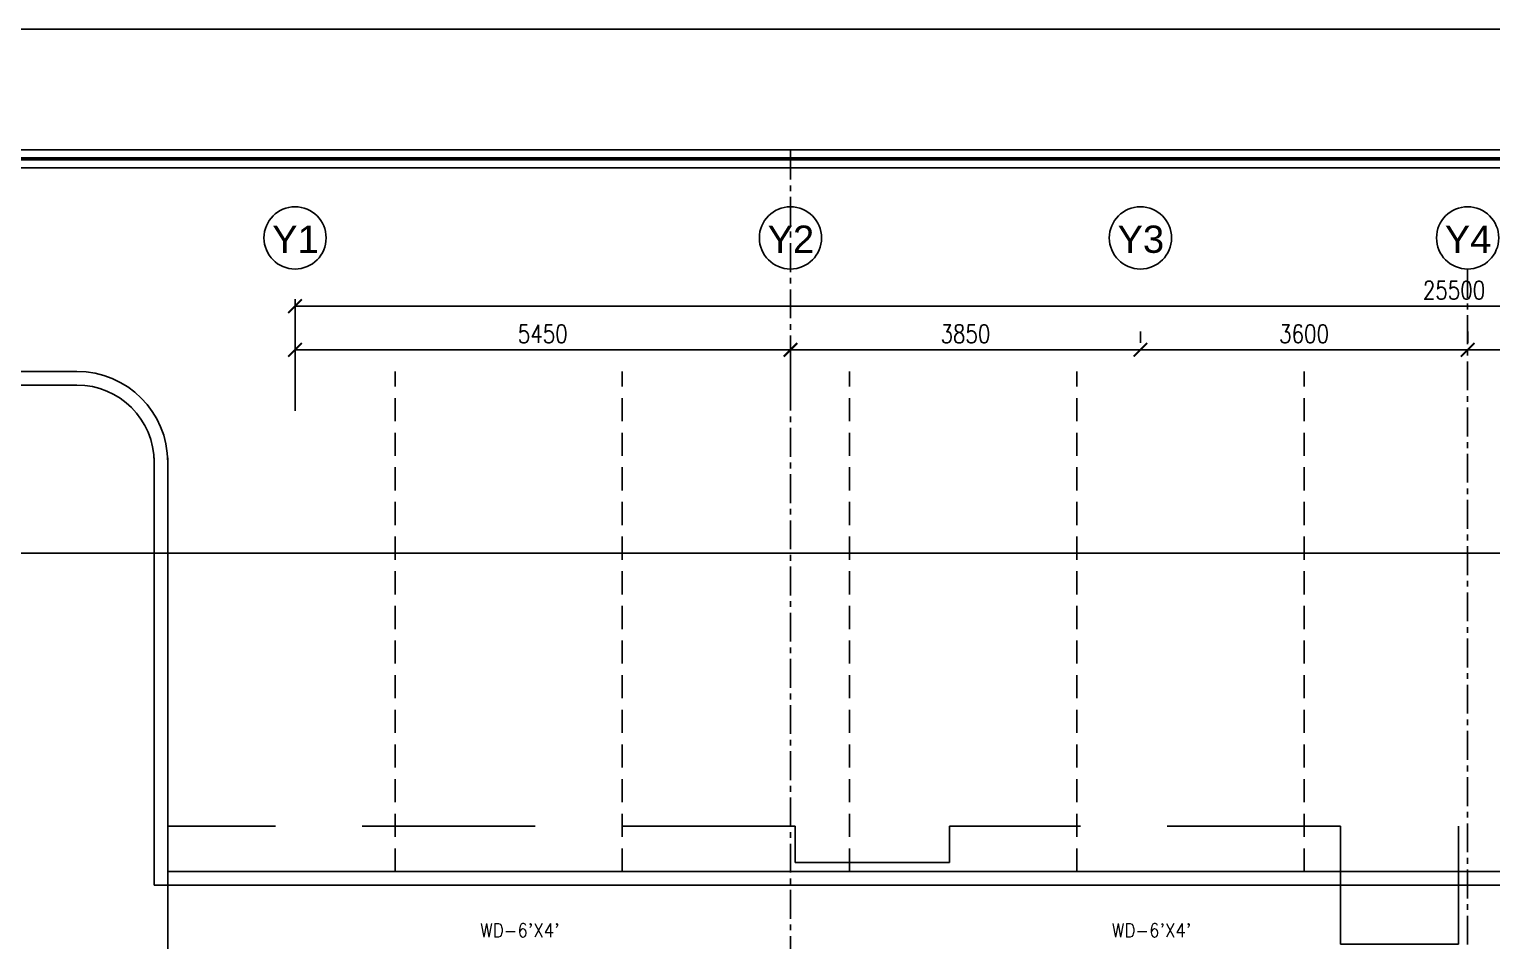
# Model space of a CAD drawing. Header units: millimetres. Extents: x -1288794 to 2153086, y -2701644 to -1335282.
# Drawn here: x 1095141 to 1111230, y -1473830 to -1463806 of the extents above; entities that cross this region are included whole.
import ezdxf
from ezdxf.enums import TextEntityAlignment as Align

# ---------------------------------------------------------------- set-up
doc = ezdxf.new("R2010")
doc.units = ezdxf.units.MM
doc.header["$LTSCALE"] = 100
doc.header["$PDMODE"] = 34
for name, pattern in [('CENTER', [50.8, 31.75, -6.35, 6.35, -6.35]), ('DASHED', [19.05, 12.7, -6.35]), ('DASHED2', [9.525, 6.35, -3.175])]:
    doc.linetypes.add(name, pattern=pattern)
for name, color, linetype in [('A-ANNO-DIMS', 1, 'Continuous'), ('A-ANNO-SYMB', 33, 'Continuous'), ('A-ANNO-TEXT', 8, 'Continuous'), ('A-AREA', 8, 'CENTER'), ('A-FLOR-OVHD', 4, 'DASHED2'), ('A-GRID', 253, 'CENTER'), ('L-WALK', 8, 'Continuous'), ('LOGO LINE', 7, 'Continuous'), ('LOGO1LINE', 7, 'Continuous')]:
    doc.layers.add(name, color=color, linetype=linetype)
doc.styles.add('ROMANS', font='romans.shx', dxfattribs={"width": 0.8})
doc.styles.add('SANSSERIF', font='sas_____.pfb')
doc.dimstyles.new('100 of DIM2', dxfattribs={"dimscale": 0, "dimtxt": 200, "dimasz": 150, "dimexe": 75, "dimexo": 200, "dimgap": 75, "dimtad": 1, "dimdec": 0, "dimrnd": 5, "dimzin": 0, "dimdsep": 46, "dimtxsty": 'ROMANS', "dimblk": 'ARCHTICK', "dimcen": 100, "dimclrd": 94, "dimclre": 94, "dimclrt": 2, "dimadec": 0, "dimazin": 0, "dimtfac": 1, "dimtdec": 0, "dimtofl": 0, "dimtmove": 2, "dimatfit": 3, "dimldrblk": 'OPEN90', "dimfxl": 75, "dimtolj": 1, "dimtzin": 0, "dimarcsym": 0})

# ---------------------------------------------------------------- blocks, each defined once
blk = doc.blocks.new('_ArchTick')
at = {"color": 0, "linetype": 'ByBlock', "const_width": 0.15}
blk.add_lwpolyline([(-0.5, -0.5), (0.5, 0.5)], dxfattribs=at)
blk = doc.blocks.new('*D601')
at = {"layer": 'A-ANNO-DIMS', "color": 94, "lineweight": -2, "ltscale": 3, "transparency": 16777216}
for p, q in [((1107365, -1467131), (1107365, -1467256)), ((1110965, -1467131), (1110965, -1467256)), ((1107365, -1467331), (1110965, -1467331))]:
    blk.add_line(p, q, dxfattribs=at)
at = {"layer": 'Defpoints', "color": 0, "ltscale": 3, "transparency": 16777216}
for p in [(1107365, -1467331), (1110965, -1467331), (1110965, -1467331)]:
    blk.add_point(p, dxfattribs=at)
at = {"layer": 'A-ANNO-DIMS', "color": 94, "lineweight": -2, "ltscale": 3, "transparency": 16777216, "xscale": 150, "yscale": 150, "zscale": 150, "rotation": 180}
blk.add_blockref('_ArchTick', (1107365, -1467331), dxfattribs=at)
at = {"layer": 'A-ANNO-DIMS', "color": 94, "lineweight": -2, "ltscale": 3, "transparency": 16777216, "xscale": 150, "yscale": 150, "zscale": 150}
blk.add_blockref('_ArchTick', (1110965, -1467331), dxfattribs=at)
at = {"layer": 'A-ANNO-DIMS', "color": 2, "ltscale": 3, "transparency": 16777216, "insert": (1109165, -1467156), "char_height": 200, "attachment_point": 5, "style": 'ROMANS'}
blk.add_mtext('\\A1;3600', dxfattribs=at)
blk = doc.blocks.new('_Open90')
at = {"color": 0, "linetype": 'ByBlock', "lineweight": -2}
for p, q in [((0, 0), (-1, 0)), ((-0.5, 0.5), (0, 0)), ((0, 0), (-0.5, -0.5))]:
    blk.add_line(p, q, dxfattribs=at)
blk = doc.blocks.new('*D603')
at = {"layer": 'A-ANNO-DIMS', "color": 94, "lineweight": -2, "ltscale": 3, "transparency": 16777216}
for p, q in [((1098065, -1467807), (1098065, -1467256)), ((1103515, -1467807), (1103515, -1467256)), ((1098065, -1467331), (1103515, -1467331))]:
    blk.add_line(p, q, dxfattribs=at)
at = {"layer": 'Defpoints', "color": 0, "ltscale": 3, "transparency": 16777216}
for p in [(1103515, -1467331), (1098065, -1468007), (1103515, -1468007)]:
    blk.add_point(p, dxfattribs=at)
at = {"layer": 'A-ANNO-DIMS', "color": 94, "lineweight": -2, "ltscale": 3, "transparency": 16777216, "xscale": 150, "yscale": 150, "zscale": 150, "rotation": 180}
blk.add_blockref('_ArchTick', (1098065, -1467331), dxfattribs=at)
at = {"layer": 'A-ANNO-DIMS', "color": 94, "lineweight": -2, "ltscale": 3, "transparency": 16777216, "xscale": 150, "yscale": 150, "zscale": 150}
blk.add_blockref('_ArchTick', (1103515, -1467331), dxfattribs=at)
at = {"layer": 'A-ANNO-DIMS', "color": 2, "ltscale": 3, "transparency": 16777216, "insert": (1100790, -1467156), "char_height": 200, "attachment_point": 5, "style": 'ROMANS'}
blk.add_mtext('\\A1;5450', dxfattribs=at)
blk = doc.blocks.new('*D604')
at = {"layer": 'A-ANNO-DIMS', "color": 94, "lineweight": -2, "ltscale": 3, "transparency": 16777216}
for p, q in [((1107365, -1467131), (1107365, -1467256)), ((1103515, -1467807), (1103515, -1467256)), ((1103515, -1467331), (1107365, -1467331))]:
    blk.add_line(p, q, dxfattribs=at)
at = {"layer": 'Defpoints', "color": 0, "ltscale": 3, "transparency": 16777216}
for p in [(1107365, -1467331), (1107365, -1467331), (1103515, -1468007)]:
    blk.add_point(p, dxfattribs=at)
at = {"layer": 'A-ANNO-DIMS', "color": 94, "lineweight": -2, "ltscale": 3, "transparency": 16777216, "xscale": 150, "yscale": 150, "zscale": 150, "rotation": 180}
blk.add_blockref('_ArchTick', (1103515, -1467331), dxfattribs=at)
at = {"layer": 'A-ANNO-DIMS', "color": 94, "lineweight": -2, "ltscale": 3, "transparency": 16777216, "xscale": 150, "yscale": 150, "zscale": 150}
blk.add_blockref('_ArchTick', (1107365, -1467331), dxfattribs=at)
at = {"layer": 'A-ANNO-DIMS', "color": 2, "ltscale": 3, "transparency": 16777216, "insert": (1105440, -1467156), "char_height": 200, "attachment_point": 5, "style": 'ROMANS'}
blk.add_mtext('\\A1;3850', dxfattribs=at)
blk = doc.blocks.new('*D605')
at = {"layer": 'A-ANNO-DIMS', "color": 94, "lineweight": -2, "ltscale": 3, "transparency": 16777216}
for p, q in [((1110965, -1467131), (1110965, -1467256)), ((1115915, -1467131), (1115915, -1467256)), ((1110965, -1467331), (1115915, -1467331))]:
    blk.add_line(p, q, dxfattribs=at)
at = {"layer": 'Defpoints', "color": 0, "ltscale": 3, "transparency": 16777216}
for p in [(1110965, -1467331), (1115915, -1467331), (1115915, -1467331)]:
    blk.add_point(p, dxfattribs=at)
at = {"layer": 'A-ANNO-DIMS', "color": 94, "lineweight": -2, "ltscale": 3, "transparency": 16777216, "xscale": 150, "yscale": 150, "zscale": 150, "rotation": 180}
blk.add_blockref('_ArchTick', (1110965, -1467331), dxfattribs=at)
at = {"layer": 'A-ANNO-DIMS', "color": 94, "lineweight": -2, "ltscale": 3, "transparency": 16777216, "xscale": 150, "yscale": 150, "zscale": 150}
blk.add_blockref('_ArchTick', (1115915, -1467331), dxfattribs=at)
at = {"layer": 'A-ANNO-DIMS', "color": 2, "ltscale": 3, "transparency": 16777216, "insert": (1113440, -1467156), "char_height": 200, "attachment_point": 5, "style": 'ROMANS'}
blk.add_mtext('\\A1;4950', dxfattribs=at)
blk = doc.blocks.new('*D606')
at = {"layer": 'A-ANNO-DIMS', "color": 94, "lineweight": -2, "ltscale": 3, "transparency": 16777216}
for p, q in [((1098065, -1468002), (1098065, -1466776)), ((1123565, -1468002), (1123565, -1466776)), ((1098065, -1466851), (1123565, -1466851))]:
    blk.add_line(p, q, dxfattribs=at)
at = {"layer": 'Defpoints', "color": 0, "ltscale": 3, "transparency": 16777216}
for p in [(1123565, -1466851), (1098065, -1468202), (1123565, -1468202)]:
    blk.add_point(p, dxfattribs=at)
at = {"layer": 'A-ANNO-DIMS', "color": 94, "lineweight": -2, "ltscale": 3, "transparency": 16777216, "xscale": 150, "yscale": 150, "zscale": 150, "rotation": 180}
blk.add_blockref('_ArchTick', (1098065, -1466851), dxfattribs=at)
at = {"layer": 'A-ANNO-DIMS', "color": 94, "lineweight": -2, "ltscale": 3, "transparency": 16777216, "xscale": 150, "yscale": 150, "zscale": 150}
blk.add_blockref('_ArchTick', (1123565, -1466851), dxfattribs=at)
at = {"layer": 'A-ANNO-DIMS', "color": 2, "ltscale": 3, "transparency": 16777216, "insert": (1110815, -1466676), "char_height": 200, "attachment_point": 5, "style": 'ROMANS'}
blk.add_mtext('\\A1;25500', dxfattribs=at)

msp = doc.modelspace()

# ---------------------------------------------------------------- linework, layer by layer
at = {"layer": 'A-ANNO-SYMB', "ltscale": 3}
for centre in [(1098064.9, -1466100.5), (1103514.9, -1466100.5), (1107364.9, -1466100.5), (1110964.9, -1466100.5)]:
    msp.add_circle(centre, 342.2, dxfattribs=at)
at = {"layer": 'A-AREA', "ltscale": 15}
msp.add_line((1093664.9, -1469568.6), (1125764.9, -1469568.6), dxfattribs=at)
at = {"layer": 'A-FLOR-OVHD', "ltscale": 3}
msp.add_lwpolyline([(1119264.9, -1472568.6), (1110864.9, -1472568.6), (1110864.9, -1473868.6), (1109564.9, -1473868.6), (1109564.9, -1472568.6), (1105264.9, -1472568.6), (1105264.9, -1472968.6), (1103564.9, -1472968.6), (1103564.9, -1472568.6), (1096664.9, -1472568.6), (1096664.9, -1482218.6), (1095664.9, -1482218.6), (1095664.9, -1486718.6)], dxfattribs=at)
at = {"layer": 'A-GRID', "ltscale": 0.1}
for p, q in [((1103514.9, -1465142.6), (1103514.9, -1513277)), ((1110964.9, -1466442.6), (1110964.9, -1514577))]:
    msp.add_line(p, q, dxfattribs=at)
at = {"layer": 'L-WALK', "ltscale": 15}
for p, q in [((1093250.7, -1467568.6), (1095664.9, -1467568.6)), ((1093250.7, -1467718.6), (1095664.9, -1467718.6))]:
    msp.add_line(p, q, dxfattribs=at)
at = {"layer": 'L-WALK', "linetype": 'DASHED', "ltscale": 0.2}
for p, q in [((1099164.9, -1473068.6), (1099164.9, -1467568.6)), ((1101664.9, -1473068.6), (1101664.9, -1467568.6)), ((1104164.9, -1473068.6), (1104164.9, -1467568.6)), ((1106664.9, -1473068.6), (1106664.9, -1467568.6)), ((1109164.9, -1473068.6), (1109164.9, -1467568.6))]:
    msp.add_line(p, q, dxfattribs=at)
at = {"layer": 'L-WALK', "ltscale": 3}
for p, q in [((1096514.9, -1473218.6), (1096514.9, -1468517.4)), ((1096664.9, -1473068.6), (1096664.9, -1468517.4)), ((1096664.9, -1473068.6), (1119164.9, -1473068.6)), ((1096514.9, -1473218.6), (1119264.9, -1473218.6))]:
    msp.add_line(p, q, dxfattribs=at)
for radius in [1000, 850]:
    msp.add_arc((1095664.9, -1468568.6), radius, 0, 90, dxfattribs=at)
at = {"layer": 'LOGO LINE'}
msp.add_lwpolyline([(1152201.1, -1519493.9), (1073443, -1519493.9), (1073443, -1463806.4), (1152201.1, -1463806.4)], close=True, dxfattribs=at)
at = {"layer": 'LOGO1LINE'}
for points in [[(1150875.2, -1518168), (1074768.9, -1518168), (1074768.9, -1465132.3), (1150875.2, -1465132.3)], [(1140566.5, -1517969.1), (1074967.8, -1517969.1), (1074967.8, -1465331.1), (1140566.5, -1465331.1)]]:
    msp.add_lwpolyline(points, close=True, dxfattribs=at)
at = {"layer": 'LOGO1LINE', "const_width": 39.8}
msp.add_lwpolyline([(1150775.7, -1518068.5), (1074868.4, -1518068.5), (1074868.4, -1465231.7), (1150775.7, -1465231.7)], close=True, dxfattribs=at)

# ---------------------------------------------------------------- texts
at = {"layer": 'A-ANNO-TEXT', "style": 'SANSSERIF'}
for s, p in [('Y1', (1098069.5, -1466265)), ('Y2', (1103519.5, -1466265)), ('Y3', (1107369.5, -1466265)), ('Y4', (1110969.5, -1466265))]:
    msp.add_text(s, height=300, dxfattribs=at).set_placement(p, align=Align.CENTER)
at = {"layer": 'A-ANNO-TEXT', "style": 'ROMANS', "width": 0.9}
for p in [(1100099.9, -1473790.5), (1107049, -1473790.5)]:
    msp.add_text("WD-6'X4'", height=150, dxfattribs=at).set_placement(p)

# ---------------------------------------------------------------- dimensions: what is measured, and where the dimension line sits
at = {"layer": 'A-ANNO-DIMS', "ltscale": 3}
for base, p1, p2, picture, middle in [((1123564.9, -1466851.3), (1098064.9, -1468201.9), (1123564.9, -1468201.9), '*D606', (1110814.9, -1466676.3)), ((1103514.9, -1467331.4), (1098064.9, -1468006.8), (1103514.9, -1468006.8), '*D603', (1100789.9, -1467156.4)), ((1107364.9, -1467331.4), (1103514.9, -1468006.8), (1107364.9, -1467331.4), '*D604', (1105439.9, -1467156.4)), ((1110964.9, -1467331.4), (1107364.9, -1467331.4), (1110964.9, -1467331.4), '*D601', (1109164.9, -1467156.4)), ((1115914.9, -1467331.4), (1110964.9, -1467331.4), (1115914.9, -1467331.4), '*D605', (1113439.9, -1467156.4))]:
    dim = msp.add_linear_dim(base=base, p1=p1, p2=p2, dimstyle='100 of DIM2', override={"dimscale": 1}, dxfattribs=at)
    dim.commit()
    dim.dimension.update_dxf_attribs({"geometry": picture, "text_midpoint": middle})

doc.saveas('drawing.dxf')
